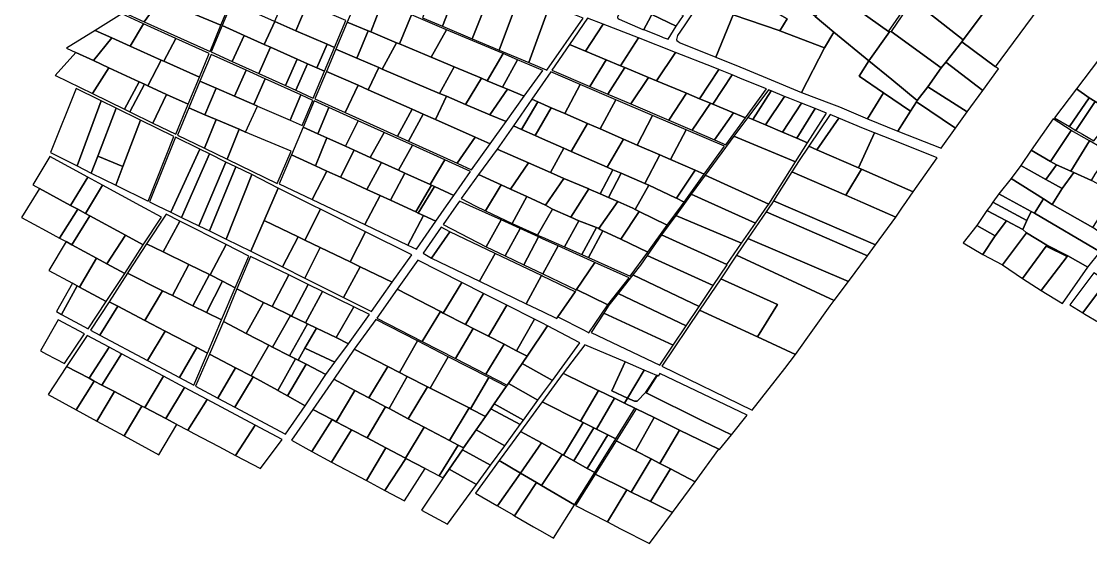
# Model space of a CAD drawing. Header units: metres. Extents: x 569648 to 571548, y 2333509 to 2335006.
# Drawn here: x 569648 to 570370, y 2333772 to 2334124 of the extents above; entities that cross this region are included whole.
import ezdxf

# ---------------------------------------------------------------- set-up
doc = ezdxf.new("R2010")
doc.units = ezdxf.units.M
doc.header["$MEASUREMENT"] = 0
doc.linetypes.add('CENTER', pattern=[2, 1.25, -0.25, 0.25, -0.25])
doc.layers.add('Net bo thua dat', color=210, linetype='CENTER', lineweight=30)

msp = doc.modelspace()

# ---------------------------------------------------------------- linework, layer by layer
at = {"layer": 'Net bo thua dat', "linetype": 'Continuous', "flags": 128}
for points in [[(570162.76, 2334145.87), (570146.94, 2334159.31), (570130.76, 2334173.57), (570129.56, 2334171.8), (570150.93, 2334153.18), (570147.6, 2334148.29), (570142.56, 2334140.41), (570142.1, 2334139.53), (570165.17, 2334126.3), (570160.19, 2334118.08), (570190.42, 2334106.67), (570196.75, 2334117.15), (570184.14, 2334127.7), (570179.99, 2334131.23)], [(569947.05, 2334159.05), (569933.37, 2334164.57), (569918.87, 2334126.84), (569932.4, 2334121.16)], [(569967.58, 2334150.76), (569947.05, 2334159.05), (569932.4, 2334121.16), (569952.48, 2334112.73)], [(570142.1, 2334139.53), (570142.56, 2334140.41), (570118.78, 2334156.42), (570095.68, 2334121.5), (570091.1, 2334114.86), (570090.41, 2334112.21), (570090.75, 2334111.63), (570091.48, 2334110.88), (570092.84, 2334109.99), (570117.02, 2334100.36), (570128.69, 2334128.97), (570139.31, 2334125.22), (570159.66, 2334118.23), (570160.19, 2334118.08), (570165.17, 2334126.3)], [(570249.05, 2334140.25), (570230.34, 2334154.85), (570215.9, 2334133.66), (570215.07, 2334132.44), (570214.2, 2334131.38), (570233.46, 2334117.69)], [(570299.05, 2334132.13), (570275.49, 2334149.83), (570263.85, 2334158.57), (570249.82, 2334138.86), (570283.98, 2334112.12)], [(569789, 2334136.89), (569769.74, 2334145.29), (569762.74, 2334130.36), (569782.79, 2334121.88)], [(569985.13, 2334143.68), (569967.58, 2334150.76), (569952.48, 2334112.73), (569970.75, 2334105.06)], [(570082.11, 2334144.84), (570065.17, 2334150.74), (570063.76, 2334150.61), (570062.39, 2334150.77), (570061.79, 2334150.88), (570050.65, 2334127.36), (570050.48, 2334126.95), (570051.08, 2334126.43), (570051.62, 2334126.02), (570067.57, 2334119.12), (570067.92, 2334119.02), (570068.3, 2334118.95), (570071.42, 2334124.97), (570073.84, 2334129.07), (570077.68, 2334136.11)], [(570334.61, 2334132.76), (570312.52, 2334150.27), (570299.05, 2334132.13), (570283.98, 2334112.12), (570283.11, 2334110.67), (570305.72, 2334093.87)], [(569741.77, 2334139.22), (569736.89, 2334141.29), (569729.27, 2334144.22), (569717.27, 2334130.43), (569730.87, 2334124.28)], [(569782.79, 2334121.88), (569762.74, 2334130.36), (569741.77, 2334139.22), (569730.87, 2334124.28), (569775.45, 2334104.15)], [(569841.11, 2334136.11), (569826.63, 2334142.2), (569819.07, 2334124.52), (569819.18, 2334124.47), (569833.47, 2334118.22)], [(569891.68, 2334137.22), (569876.38, 2334143.68), (569868.12, 2334124.04), (569882.25, 2334118.12), (569884, 2334117.39)], [(570004.98, 2334135.66), (570000, 2334137.67), (569985.13, 2334143.68), (569970.75, 2334105.06), (569990.71, 2334096.68)], [(570215.07, 2334132.44), (570197.07, 2334145.04), (570184.14, 2334127.7), (570196.75, 2334117.15), (570220.34, 2334097.77), (570234.19, 2334117.41), (570233.46, 2334117.69), (570214.2, 2334131.38)], [(570249.82, 2334138.86), (570235.33, 2334117.75), (570269.05, 2334093.08), (570272.2, 2334097.02), (570283.11, 2334110.67), (570283.98, 2334112.12)], [(569790.08, 2334137.21), (569783.59, 2334121.67), (569798.38, 2334115.07), (569812.02, 2334108.98), (569819.18, 2334124.47), (569819.07, 2334124.52)], [(569842.35, 2334135.59), (569841.11, 2334136.11), (569833.47, 2334118.22), (569854.44, 2334109.04), (569859.4, 2334106.87), (569867.09, 2334125.17)], [(569911.5, 2334128.84), (569891.68, 2334137.22), (569884, 2334117.39), (569901.34, 2334110.12), (569903.27, 2334109.31)], [(570027.37, 2334126.62), (570004.98, 2334135.66), (569990.71, 2334096.68), (570002.39, 2334091.77), (570002.87, 2334091.56)], [(570095.25, 2334128.55), (570077.68, 2334136.11), (570073.84, 2334129.07), (570090.19, 2334121.3)], [(569730.41, 2334122.93), (569715.83, 2334129.53), (569697.86, 2334118.41), (569709.08, 2334113.37), (569721.51, 2334107.77)], [(569833.47, 2334118.22), (569819.18, 2334124.47), (569812.02, 2334108.98), (569816.31, 2334107.07), (569834.22, 2334099.08), (569841.25, 2334095.94), (569847.5, 2334093.15), (569854.44, 2334109.04)], [(569882.25, 2334118.12), (569868.12, 2334124.04), (569860.39, 2334105.66), (569874.65, 2334099.6)], [(569935.18, 2334118.84), (569911.5, 2334128.84), (569903.27, 2334109.31), (569924.73, 2334100.32)], [(570040.97, 2334122.54), (570030.37, 2334126.68), (570018.2, 2334108.88), (570029.04, 2334104.36)], [(570090.19, 2334121.3), (570073.84, 2334129.07), (570071.42, 2334124.97), (570068.3, 2334118.95), (570078.92, 2334114.65), (570080.56, 2334114.12), (570081.41, 2334113.69), (570084.85, 2334112.57)], [(570190.42, 2334106.67), (570160.19, 2334118.08), (570159.66, 2334118.23), (570139.31, 2334125.22), (570128.69, 2334128.97), (570117.02, 2334100.36), (570127.49, 2334096.12), (570130.5, 2334094.86), (570151.55, 2334086.16), (570174.88, 2334076.56)], [(569709.08, 2334113.37), (569697.86, 2334118.41), (569678.52, 2334106.45), (569684.86, 2334103.52), (569696.69, 2334098.06)], [(569752.38, 2334113), (569730.41, 2334122.93), (569721.51, 2334107.77), (569742.41, 2334098.37), (569744.25, 2334097.54)], [(569798.38, 2334115.07), (569783.59, 2334121.67), (569776.15, 2334103.83), (569790.3, 2334097.44)], [(569901.34, 2334110.12), (569884, 2334117.39), (569882.25, 2334118.12), (569874.65, 2334099.6), (569889.38, 2334093.33), (569891.74, 2334092.33)], [(569973.38, 2334102.7), (569935.18, 2334118.84), (569924.73, 2334100.32), (569940.18, 2334093.85), (569958.64, 2334086.11), (569962.6, 2334084.46)], [(570064.65, 2334113.29), (570040.97, 2334122.54), (570029.04, 2334104.36), (570042.91, 2334098.58), (570052.55, 2334094.56)], [(570230.21, 2334076.29), (570213.7, 2334087.45), (570220.34, 2334097.77), (570196.75, 2334117.15), (570190.42, 2334106.67), (570174.88, 2334076.56), (570195, 2334068.75), (570200.44, 2334066.86), (570219.28, 2334058.67)], [(570269.05, 2334093.08), (570235.33, 2334117.75), (570234.19, 2334117.41), (570220.34, 2334097.77), (570235.71, 2334085.16), (570252.92, 2334071.04), (570260.01, 2334080.38)], [(569742.41, 2334098.37), (569721.51, 2334107.77), (569709.08, 2334113.37), (569696.69, 2334098.06), (569707.13, 2334093.23), (569727.6, 2334083.78), (569731.09, 2334082.17), (569733.54, 2334081.04)], [(569774.9, 2334102.81), (569752.38, 2334113), (569744.25, 2334097.54), (569768.26, 2334086.75)], [(569816.31, 2334107.07), (569812.02, 2334108.98), (569798.38, 2334115.07), (569790.3, 2334097.44), (569808.41, 2334089.26)], [(569940.18, 2334093.85), (569924.73, 2334100.32), (569903.27, 2334109.31), (569901.34, 2334110.12), (569891.74, 2334092.33), (569930.49, 2334075.85)], [(570089.71, 2334103.51), (570064.65, 2334113.29), (570052.55, 2334094.56), (570055.54, 2334093.31), (570071.46, 2334086.68), (570076.95, 2334084.39)], [(570283.11, 2334110.67), (570272.2, 2334097.02), (570297.29, 2334077.91), (570307.77, 2334092.35), (570305.72, 2334093.87)], [(569707.13, 2334093.23), (569696.69, 2334098.06), (569684.86, 2334103.52), (569670.9, 2334088.02), (569671.16, 2334087.87), (569696.08, 2334075.72)], [(569799.79, 2334091.5), (569776.15, 2334102.17), (569768.64, 2334084.16), (569779.64, 2334079.39), (569791.96, 2334074.05)], [(569834.22, 2334099.08), (569816.31, 2334107.07), (569808.41, 2334089.26), (569826.38, 2334081.14)], [(569859.4, 2334106.87), (569854.44, 2334109.04), (569847.5, 2334093.15), (569852.66, 2334090.85)], [(569889.38, 2334093.33), (569874.65, 2334099.6), (569860.39, 2334105.66), (569854.11, 2334090.73), (569875.4, 2334081.32), (569882.12, 2334078.34)], [(569983.11, 2334098.59), (569973.38, 2334102.7), (569962.6, 2334084.46), (569972.9, 2334080.14)], [(570042.91, 2334098.58), (570029.04, 2334104.36), (570018.2, 2334108.88), (570006.27, 2334091.45), (570031.98, 2334080.6)], [(570119.05, 2334091.99), (570115.11, 2334093.59), (570089.71, 2334103.51), (570076.95, 2334084.39), (570097.06, 2334076.01), (570105.98, 2334072.29)], [(569768.26, 2334086.75), (569744.25, 2334097.54), (569742.41, 2334098.37), (569733.54, 2334081.04), (569746.09, 2334075.24), (569760.7, 2334068.49)], [(569841.25, 2334095.94), (569834.22, 2334099.08), (569826.38, 2334081.14), (569833.32, 2334078.01)], [(569852.66, 2334090.85), (569847.5, 2334093.15), (569841.25, 2334095.94), (569833.32, 2334078.01), (569844.47, 2334072.97), (569845.04, 2334072.71)], [(570000.1, 2334091.41), (569983.11, 2334098.59), (569972.9, 2334080.14), (569976.25, 2334078.73), (569987.61, 2334073.98)], [(570055.54, 2334093.31), (570052.55, 2334094.56), (570042.91, 2334098.58), (570031.98, 2334080.6), (570044.04, 2334075.43)], [(570235.71, 2334085.16), (570220.34, 2334097.77), (570213.7, 2334087.45), (570230.21, 2334076.29), (570248.41, 2334063.98), (570252.42, 2334070.26), (570252.92, 2334071.04)], [(570297.29, 2334077.91), (570272.2, 2334097.02), (570269.05, 2334093.08), (570260.01, 2334080.38), (570286.7, 2334063.32)], [(570401.71, 2334082.67), (570375.4, 2334098.63), (570360.61, 2334079.02), (570369.05, 2334072.94), (570373.22, 2334070.29), (570385.28, 2334063.02)], [(569727.6, 2334083.78), (569707.13, 2334093.23), (569696.08, 2334075.72), (569717.66, 2334065.21)], [(569812.59, 2334085.72), (569799.79, 2334091.5), (569791.96, 2334074.05), (569804.94, 2334068.43)], [(569875.4, 2334081.32), (569854.11, 2334090.73), (569846.29, 2334072.15), (569866.67, 2334062.95)], [(569891.74, 2334092.33), (569889.38, 2334093.33), (569882.12, 2334078.34), (569911.99, 2334065.13), (569919.37, 2334061.87), (569927.78, 2334058.15), (569935.03, 2334073.92), (569930.49, 2334075.85)], [(569958.64, 2334086.11), (569940.18, 2334093.85), (569930.49, 2334075.85), (569935.03, 2334073.92), (569947.99, 2334068.41)], [(570025.41, 2334081.88), (570005.53, 2334090.39), (570000, 2334082.27), (569992.79, 2334071.88), (569996.71, 2334070.18), (570005.83, 2334066.22), (570015.01, 2334062.24)], [(570071.46, 2334086.68), (570055.54, 2334093.31), (570044.04, 2334075.43), (570059.63, 2334068.73)], [(570127.92, 2334088.37), (570119.05, 2334091.99), (570105.98, 2334072.29), (570113.46, 2334069.18), (570114.85, 2334068.6)], [(570151.12, 2334078.87), (570134.86, 2334085.55), (570127.92, 2334088.37), (570114.85, 2334068.6), (570128.85, 2334062.76), (570136.9, 2334059.41)], [(569731.09, 2334082.17), (569727.6, 2334083.78), (569717.66, 2334065.21), (569721.37, 2334063.4)], [(569746.09, 2334075.24), (569733.54, 2334081.04), (569731.09, 2334082.17), (569721.37, 2334063.4), (569736.92, 2334055.83)], [(569779.64, 2334079.39), (569768.64, 2334084.16), (569761.09, 2334066.07), (569771.99, 2334061.45)], [(569836.75, 2334074.81), (569812.59, 2334085.72), (569804.94, 2334068.43), (569807.53, 2334067.31), (569829.57, 2334057.76)], [(569911.99, 2334065.13), (569882.12, 2334078.34), (569875.4, 2334081.32), (569866.67, 2334062.95), (569901.92, 2334047.03)], [(569976.25, 2334078.73), (569972.9, 2334080.14), (569962.6, 2334084.46), (569958.64, 2334086.11), (569947.99, 2334068.41), (569964.36, 2334061.45)], [(570049.44, 2334071.6), (570025.41, 2334081.88), (570015.01, 2334062.24), (570030.26, 2334055.62), (570038.92, 2334051.86)], [(570097.06, 2334076.01), (570076.95, 2334084.39), (570071.46, 2334086.68), (570059.63, 2334068.73), (570085.24, 2334057.73)], [(570260.01, 2334080.38), (570252.92, 2334071.04), (570252.42, 2334070.26), (570278.74, 2334052.34), (570286.7, 2334063.32)], [(569701.94, 2334070.78), (569700.94, 2334071.26), (569685.03, 2334079.09), (569667.62, 2334036.05), (569685.7, 2334026.9), (569685.71, 2334026.91)], [(569760.7, 2334068.49), (569746.09, 2334075.24), (569736.92, 2334055.83), (569752.36, 2334048.3)], [(569804.94, 2334068.43), (569791.96, 2334074.05), (569779.64, 2334079.39), (569771.99, 2334061.45), (569779.52, 2334058.25), (569795.06, 2334051.66), (569799.46, 2334049.79), (569807.53, 2334067.31)], [(569844.8, 2334071.18), (569836.75, 2334074.81), (569829.57, 2334057.76), (569837.6, 2334054.28)], [(569947.99, 2334068.41), (569935.03, 2334073.92), (569927.78, 2334058.15), (569954.38, 2334046.38), (569964.6, 2334041.86), (569975.3, 2334056.8), (569964.36, 2334061.45)], [(569987.61, 2334073.98), (569976.25, 2334078.73), (569964.36, 2334061.45), (569975.3, 2334056.8)], [(570113.46, 2334069.18), (570105.98, 2334072.29), (570097.06, 2334076.01), (570085.24, 2334057.73), (570100.93, 2334051)], [(570154.42, 2334077.51), (570152.43, 2334078.33), (570138.57, 2334059.67), (570141.89, 2334058.27)], [(570163.35, 2334073.84), (570154.42, 2334077.51), (570141.89, 2334058.27), (570150.42, 2334054.65)], [(570174.71, 2334069.3), (570166.86, 2334072.4), (570163.35, 2334073.84), (570150.42, 2334054.65), (570162.04, 2334049.73)], [(570248.41, 2334063.98), (570230.21, 2334076.29), (570219.28, 2334058.67), (570239.78, 2334050.48)], [(570369.05, 2334072.94), (570360.61, 2334079.02), (570345.76, 2334059.29), (570355.87, 2334053.44)], [(569712.04, 2334065.93), (569701.94, 2334070.78), (569685.71, 2334026.91), (569695.15, 2334022), (569699.59, 2334033.55)], [(569728.55, 2334057.83), (569712.04, 2334065.93), (569699.59, 2334033.55), (569716.66, 2334026.57)], [(569779.52, 2334058.25), (569771.99, 2334061.45), (569761.09, 2334066.07), (569753.45, 2334047.77), (569771.72, 2334038.89)], [(569855.58, 2334066.31), (569845.71, 2334070.77), (569838.3, 2334053.15), (569848.26, 2334048.64)], [(569875.56, 2334057.29), (569855.58, 2334066.31), (569848.26, 2334048.64), (569854.32, 2334045.89), (569866.95, 2334040.17)], [(569996.71, 2334070.18), (569992.79, 2334071.88), (569980.29, 2334053.88), (569985.82, 2334051.46)], [(570005.83, 2334066.22), (569996.71, 2334070.18), (569985.82, 2334051.46), (569995.08, 2334047.4)], [(570030.26, 2334055.62), (570015.01, 2334062.24), (570005.83, 2334066.22), (569995.08, 2334047.4), (570000, 2334045.25), (570014.26, 2334039), (570014.33, 2334038.98), (570019.38, 2334036.74)], [(570074.19, 2334061.01), (570049.44, 2334071.6), (570038.92, 2334051.86), (570054.7, 2334045.01), (570063.94, 2334041)], [(570128.85, 2334062.76), (570114.85, 2334068.6), (570113.46, 2334069.18), (570100.93, 2334051), (570116.07, 2334044.5)], [(570184.02, 2334065.63), (570174.71, 2334069.3), (570162.04, 2334049.73), (570171.69, 2334045.65)], [(570252.42, 2334070.26), (570248.41, 2334063.98), (570239.78, 2334050.48), (570269.04, 2334038.97), (570278.74, 2334052.34)], [(570373.22, 2334070.29), (570369.05, 2334072.94), (570355.87, 2334053.44), (570360.13, 2334050.93)], [(570387.01, 2334061.77), (570385.28, 2334063.02), (570373.22, 2334070.29), (570360.13, 2334050.93), (570364.61, 2334048.28), (570372.18, 2334043.84), (570384.29, 2334058.87)], [(569919.37, 2334061.87), (569911.99, 2334065.13), (569901.92, 2334047.03), (569909.38, 2334043.65)], [(569954.38, 2334046.38), (569927.78, 2334058.15), (569919.37, 2334061.87), (569909.38, 2334043.65), (569942.24, 2334028.81)], [(570096.88, 2334051.3), (570074.19, 2334061.01), (570063.94, 2334041), (570079.09, 2334034.42), (570086.32, 2334031.29)], [(570136.9, 2334059.41), (570128.85, 2334062.76), (570116.07, 2334044.5), (570123.62, 2334041.25)], [(570178.97, 2334042.57), (570171.69, 2334045.65), (570162.04, 2334049.73), (570150.42, 2334054.65), (570141.89, 2334058.27), (570138.57, 2334059.67), (570129.82, 2334047.8), (570129.2, 2334046.97), (570170.74, 2334029.58)], [(570191.66, 2334062.61), (570184.02, 2334065.63), (570171.69, 2334045.65), (570178.97, 2334042.57)], [(570200, 2334059.15), (570194.09, 2334061.63), (570179.83, 2334040.31), (570185.11, 2334037.75)], [(570224.22, 2334049.2), (570216.66, 2334052.17), (570200, 2334059.15), (570185.11, 2334037.75), (570213.2, 2334025.71)], [(570356.95, 2334050.75), (570344.71, 2334058.72), (570329.8, 2334037.59), (570342.99, 2334029.88)], [(569751.04, 2334046.79), (569728.55, 2334057.83), (569716.66, 2334026.57), (569711.82, 2334013.83), (569733.77, 2334003.07)], [(569795.06, 2334051.66), (569779.52, 2334058.25), (569771.72, 2334038.89), (569786.96, 2334031.47)], [(569830.16, 2334036.78), (569799.46, 2334049.79), (569795.06, 2334051.66), (569786.96, 2334031.47), (569820.88, 2334014.97)], [(569854.32, 2334045.89), (569848.26, 2334048.64), (569838.3, 2334053.15), (569830.44, 2334034.46), (569846.66, 2334027)], [(569893.08, 2334049.38), (569875.56, 2334057.29), (569866.95, 2334040.17), (569872.86, 2334037.49), (569883.66, 2334032.6)], [(570014.33, 2334038.97), (570000, 2334045.25), (569995.08, 2334047.4), (569985.82, 2334051.46), (569980.29, 2334053.88), (569969.3, 2334038.29), (569990.49, 2334028.96), (570005.36, 2334022.42)], [(570054.7, 2334045.01), (570038.92, 2334051.86), (570030.26, 2334055.62), (570019.38, 2334036.74), (570043.7, 2334025.97)], [(569768.45, 2334038.24), (569752.11, 2334046.26), (569734.51, 2334002.71), (569740.03, 2334000), (569740.06, 2334000), (569749.02, 2333995.59)], [(569872.86, 2334037.49), (569866.95, 2334040.17), (569854.32, 2334045.89), (569846.66, 2334027), (569854.33, 2334023.47), (569863.48, 2334019.26)], [(569912.04, 2334040.82), (569893.08, 2334049.38), (569883.66, 2334032.6), (569891.15, 2334029.21), (569902.69, 2334023.98)], [(569964.6, 2334041.86), (569954.38, 2334046.38), (569942.24, 2334028.81), (569952.07, 2334024.37)], [(570079.09, 2334034.42), (570063.94, 2334041), (570054.7, 2334045.01), (570043.7, 2334025.97), (570047.51, 2334024.28), (570053.02, 2334021.92), (570069.02, 2334015.14)], [(570122.73, 2334040.24), (570096.88, 2334051.3), (570086.32, 2334031.29), (570102.94, 2334024.07), (570109.18, 2334021.37)], [(570170.74, 2334029.58), (570129.2, 2334046.97), (570109.79, 2334020.65), (570152.74, 2334001.13)], [(570266.46, 2334032.44), (570231.15, 2334046.45), (570230.43, 2334046.76), (570224.22, 2334049.2), (570213.2, 2334025.71), (570215.41, 2334024.74), (570250.24, 2334009.45)], [(570369.35, 2334043.77), (570356.95, 2334050.75), (570342.99, 2334029.88), (570347, 2334027.54), (570356.58, 2334023.3)], [(569775.04, 2334035), (569768.45, 2334038.24), (569749.02, 2333995.59), (569756.19, 2333992.08)], [(569891.15, 2334029.21), (569883.66, 2334032.6), (569872.86, 2334037.49), (569863.48, 2334019.26), (569881.33, 2334011.05)], [(569934, 2334030.91), (569912.04, 2334040.82), (569902.69, 2334023.98), (569907.01, 2334022.02), (569923.97, 2334014.34)], [(569969.3, 2334038.29), (569956.78, 2334021.12), (569971.94, 2334014.1), (569978.43, 2334011.15), (569990.49, 2334028.96)], [(570047.51, 2334024.28), (570043.7, 2334025.97), (570019.38, 2334036.74), (570014.33, 2334038.98), (570005.36, 2334022.42), (570014.26, 2334018.5), (570031.26, 2334011.36), (570031.42, 2334011.3), (570038.84, 2334008.07)], [(570215.41, 2334024.74), (570213.2, 2334025.71), (570185.11, 2334037.75), (570179.83, 2334040.31), (570173.33, 2334030.46), (570168.38, 2334022.94), (570203.6, 2334007.55), (570204.7, 2334007.07)], [(570342.99, 2334029.88), (570329.8, 2334037.59), (570322.81, 2334027.24), (570339.75, 2334017.8), (570347, 2334027.54)], [(570383.15, 2334035.83), (570369.35, 2334043.77), (570356.58, 2334023.3), (570358.62, 2334022.4), (570370.72, 2334017.04), (570373.07, 2334021.37)], [(569692.96, 2334019.3), (569667.33, 2334033.24), (569655.84, 2334014.1), (569660.28, 2334011.68), (569681.26, 2334000.28)], [(569716.66, 2334026.57), (569699.59, 2334033.55), (569695.15, 2334022), (569711.82, 2334013.83)], [(569786.12, 2334029.55), (569775.04, 2334035), (569756.19, 2333992.08), (569767.82, 2333986.45)], [(569854.33, 2334023.47), (569846.66, 2334027), (569830.44, 2334034.46), (569822.18, 2334014.83), (569844.5, 2334004.2)], [(569951.22, 2334023.14), (569934, 2334030.91), (569923.97, 2334014.34), (569924.96, 2334013.89), (569926.98, 2334012.97), (569940.08, 2334007.04)], [(570102.94, 2334024.07), (570086.32, 2334031.29), (570079.09, 2334034.42), (570069.02, 2334015.14), (570071.7, 2334014.01), (570089.71, 2334005.46), (570090.32, 2334005.16)], [(569792.79, 2334026.31), (569786.12, 2334029.55), (569767.82, 2333986.45), (569775, 2333982.97)], [(569803.68, 2334021.01), (569792.79, 2334026.31), (569775, 2333982.97), (569786.44, 2333977.43)], [(569881.33, 2334011.05), (569863.48, 2334019.26), (569854.33, 2334023.47), (569844.5, 2334004.2), (569853.32, 2334000), (569879.96, 2333987.32), (569890.39, 2334006.88)], [(569907.01, 2334022.02), (569902.69, 2334023.98), (569891.15, 2334029.21), (569881.33, 2334011.05), (569890.39, 2334006.88), (569897.2, 2334003.75)], [(570014.26, 2334018.5), (570005.36, 2334022.42), (569990.49, 2334028.96), (569978.43, 2334011.15), (569989.41, 2334006.16), (570001.88, 2334000.5)], [(570053.02, 2334021.92), (570047.51, 2334024.28), (570038.84, 2334008.07), (570044.4, 2334005.58)], [(570109.18, 2334021.37), (570102.94, 2334024.07), (570090.32, 2334005.16), (570095.66, 2334002.54)], [(570203.6, 2334007.55), (570168.38, 2334022.94), (570155.89, 2334003.23), (570224.75, 2333973.53), (570238.43, 2333992.33), (570229.25, 2333996.34)], [(570215.41, 2334024.74), (570204.7, 2334007.07), (570229.25, 2333996.34), (570238.43, 2333992.33), (570243.54, 2333999.74), (570243.72, 2334000), (570250.24, 2334009.45)], [(570350.75, 2334011.67), (570339.75, 2334017.8), (570322.81, 2334027.24), (570316.28, 2334018.48), (570338.16, 2334004.58), (570344.05, 2334000.84)], [(570358.62, 2334022.4), (570356.58, 2334023.3), (570347, 2334027.54), (570339.75, 2334017.8), (570350.75, 2334011.67)], [(569702.81, 2334013.94), (569692.96, 2334019.3), (569681.26, 2334000.28), (569686.12, 2333997.64), (569691.26, 2333994.84)], [(569821.52, 2334011.93), (569803.68, 2334021.01), (569786.44, 2333977.43), (569803.07, 2333969.38), (569812.04, 2333990.07)], [(569924.96, 2334013.89), (569923.97, 2334014.34), (569907.01, 2334022.02), (569897.2, 2334003.75), (569914.33, 2333995.87)], [(569971.94, 2334014.1), (569956.78, 2334021.12), (569945.01, 2334004.92), (569954.55, 2334000), (569961.35, 2333996.49)], [(570031.26, 2334011.36), (570014.26, 2334018.5), (570001.88, 2334000.5), (570006.76, 2333997.81), (570019.01, 2333992.39)], [(570071.7, 2334014.01), (570069.02, 2334015.14), (570053.02, 2334021.92), (570044.4, 2334005.58), (570050.71, 2334002.81), (570060.96, 2333998.3), (570062.55, 2333997.52)], [(570151.95, 2334000), (570152.74, 2334001.13), (570109.79, 2334020.65), (570100.42, 2334007.82), (570143.73, 2333988.21)], [(570316.28, 2334018.48), (570308.07, 2334007.95), (570312.6, 2334005.51), (570330, 2333996.24), (570332.23, 2333994.93), (570338.16, 2334004.58)], [(570385.4, 2334006.92), (570386.16, 2334008.84), (570385.43, 2334009.23), (570370.72, 2334017.04), (570358.62, 2334022.4), (570350.75, 2334011.67), (570344.05, 2334000.84), (570371.57, 2333985.24)], [(569686.12, 2333997.64), (569681.26, 2334000.28), (569660.28, 2334011.68), (569648.06, 2333992.19), (569664.84, 2333983.08), (569673.83, 2333978.2)], [(569742.71, 2333992.23), (569728.44, 2334000), (569702.81, 2334013.94), (569691.26, 2333994.84), (569694.29, 2333993.2), (569718.41, 2333980.09), (569730.36, 2333973.59)], [(569850.04, 2333997.68), (569845.4, 2334000), (569821.52, 2334011.93), (569812.04, 2333990.07), (569834.9, 2333979.04), (569839.53, 2333976.8)], [(569926.98, 2334012.97), (569924.96, 2334013.89), (569914.33, 2333995.87), (569916.07, 2333995.07)], [(569940.08, 2334007.04), (569926.98, 2334012.97), (569916.07, 2333995.07), (569919.61, 2333993.45), (569928.01, 2333989.58), (569935.19, 2334000)], [(569989.41, 2334006.16), (569978.43, 2334011.15), (569971.94, 2334014.1), (569961.35, 2333996.49), (569979.36, 2333988.14)], [(570050.71, 2334002.81), (570044.4, 2334005.58), (570038.84, 2334008.07), (570031.42, 2334011.3), (570031.26, 2334011.36), (570019.01, 2333992.39), (570024.52, 2333989.88), (570036.37, 2333985.3), (570037.99, 2333984.64)], [(570095.66, 2334002.54), (570090.32, 2334005.16), (570089.71, 2334005.46), (570071.7, 2334014.01), (570062.55, 2333997.52), (570065.22, 2333996.22), (570084.09, 2333987.01), (570093.77, 2334000)], [(569914.33, 2333995.87), (569897.2, 2334003.75), (569890.39, 2334006.88), (569879.96, 2333987.32), (569909.07, 2333973.45), (569919.61, 2333993.44), (569916.07, 2333995.07)], [(569950.9, 2334000), (569943.81, 2334003.22), (569941.59, 2334000), (569932.85, 2333987.31), (569961.93, 2333972.33), (569971.95, 2333990.45)], [(570006.76, 2333997.81), (570001.88, 2334000.5), (569989.41, 2334006.16), (569979.36, 2333988.14), (569995.35, 2333980.73), (569996.52, 2333980.23)], [(570065.22, 2333996.22), (570062.55, 2333997.52), (570060.96, 2333998.3), (570050.71, 2334002.81), (570037.99, 2333984.64), (570038.88, 2333984.06), (570040.74, 2333983.17), (570052.88, 2333977.34)], [(570143.73, 2333988.21), (570100.42, 2334007.82), (570094.71, 2334000), (570089.99, 2333993.53), (570134.32, 2333974.7)], [(570155.89, 2334003.23), (570154.47, 2334001.14), (570153.69, 2334000), (570150.87, 2333995.87), (570219.46, 2333966.25), (570224.75, 2333973.53)], [(570304.09, 2334002.44), (570302.33, 2334000), (570300.06, 2333996.86), (570313.24, 2333989.91), (570324.25, 2333984.08), (570327.08, 2333990.07)], [(570330, 2333996.24), (570312.6, 2334005.51), (570308.07, 2334007.95), (570304.09, 2334002.44), (570327.08, 2333990.07)], [(570344.05, 2334000.84), (570338.16, 2334004.58), (570332.23, 2333994.93), (570376.52, 2333969.01), (570381.67, 2333978.06), (570371.57, 2333985.24)], [(569694.29, 2333993.2), (569691.26, 2333994.84), (569686.12, 2333997.64), (569673.83, 2333978.2), (569678.22, 2333975.82), (569682.21, 2333973.65)], [(569755.12, 2333989.63), (569745.78, 2333994.37), (569732.48, 2333974.38), (569743.86, 2333968.81)], [(569880.46, 2333982.48), (569850.04, 2333997.68), (569839.53, 2333976.8), (569849.9, 2333971.8), (569870.09, 2333962.05)], [(570024.52, 2333989.88), (570019.01, 2333992.39), (570006.76, 2333997.81), (569996.52, 2333980.23), (570000, 2333978.7), (570014.68, 2333972.23)], [(570084.09, 2333987.01), (570065.22, 2333996.22), (570052.88, 2333977.34), (570071.05, 2333968.75)], [(570150.87, 2333995.87), (570138.64, 2333977.94), (570206.6, 2333948.77), (570219.46, 2333966.25)], [(570313.24, 2333989.91), (570300.06, 2333996.86), (570293.26, 2333986.58), (570305.49, 2333979.62)], [(570332.23, 2333994.93), (570330, 2333996.24), (570327.08, 2333990.07), (570324.25, 2333984.08), (570326.82, 2333981.75), (570340.44, 2333973.49), (570354.7, 2333966.25), (570368.14, 2333958.55), (570376.52, 2333969.01)], [(569694.29, 2333993.2), (569682.21, 2333973.65), (569698.7, 2333964.7), (569705.83, 2333960.83), (569718.41, 2333980.09)], [(569786.28, 2333973.82), (569755.12, 2333989.63), (569743.86, 2333968.81), (569761.23, 2333960.29), (569775, 2333953.55), (569775.45, 2333953.33)], [(569834.9, 2333979.04), (569812.04, 2333990.07), (569803.07, 2333969.38), (569824.46, 2333958.66)], [(569928.01, 2333989.58), (569919.61, 2333993.44), (569909.07, 2333973.45), (569914.93, 2333970.66)], [(569984.75, 2333984.64), (569971.95, 2333990.45), (569961.93, 2333972.33), (569974.65, 2333966.23)], [(570036.37, 2333985.3), (570024.52, 2333989.88), (570014.68, 2333972.23), (570026.38, 2333967.04)], [(570134.32, 2333974.7), (570089.99, 2333993.53), (570080.34, 2333980.33), (570124.3, 2333960.31)], [(570305.49, 2333979.62), (570293.26, 2333986.58), (570283.94, 2333974.88), (570297.24, 2333967.19)], [(570326.82, 2333981.75), (570324.25, 2333984.08), (570313.24, 2333989.91), (570305.49, 2333979.62), (570297.24, 2333967.19), (570310.53, 2333960.04)], [(569730.36, 2333973.59), (569718.41, 2333980.09), (569705.83, 2333960.83), (569717.8, 2333954.34)], [(569911.65, 2333966.9), (569880.46, 2333982.48), (569870.09, 2333962.05), (569876.79, 2333958.82), (569898.49, 2333948.34)], [(569937.34, 2333982.51), (569931.6, 2333985.51), (569919.46, 2333967.92), (569924.95, 2333964.69)], [(569967.91, 2333967.85), (569937.34, 2333982.51), (569924.95, 2333964.69), (569957.39, 2333949.06)], [(569997.31, 2333978.95), (569984.75, 2333984.64), (569974.65, 2333966.23), (569987.26, 2333960.18)], [(570040.74, 2333983.17), (570038.88, 2333984.06), (570037.99, 2333984.64), (570036.37, 2333985.3), (570026.38, 2333967.04), (570030.95, 2333965.01)], [(570052.88, 2333977.34), (570040.74, 2333983.17), (570030.95, 2333965.01), (570059.19, 2333952.47), (570071.05, 2333968.75)], [(570124.3, 2333960.31), (570080.34, 2333980.33), (570070.62, 2333966.43), (570115.26, 2333946.17), (570124.58, 2333960.13)], [(570339.95, 2333972.82), (570340.44, 2333973.49), (570326.82, 2333981.75), (570310.53, 2333960.04), (570324.04, 2333950.87)], [(569698.7, 2333964.7), (569682.21, 2333973.65), (569678.22, 2333975.82), (569666.62, 2333956.36), (569682.48, 2333947.77), (569685.78, 2333945.98), (569687.32, 2333945.15)], [(569761.23, 2333960.29), (569743.86, 2333968.81), (569732.48, 2333974.38), (569720.43, 2333955.6), (569719.65, 2333954.39), (569743.42, 2333942.64), (569750.06, 2333939.36)], [(569801.66, 2333966.01), (569786.28, 2333973.82), (569775.45, 2333953.33), (569783.94, 2333949.17), (569792.52, 2333944.69)], [(569849.9, 2333971.8), (569839.53, 2333976.8), (569834.9, 2333979.04), (569824.46, 2333958.66), (569839.48, 2333951.14)], [(570010.44, 2333972.99), (570000, 2333977.73), (569997.31, 2333978.95), (569987.26, 2333960.18), (570000.12, 2333954.01)], [(570035.26, 2333961.73), (570010.44, 2333972.99), (570000.12, 2333954.01), (570022.71, 2333943.18), (570022.87, 2333943.4)], [(570138.64, 2333977.94), (570131.03, 2333966.66), (570196.94, 2333936.09), (570206.6, 2333948.77)], [(570354.25, 2333965.66), (570339.95, 2333972.82), (570324.04, 2333950.87), (570336.7, 2333942.87)], [(570340.44, 2333973.49), (570339.95, 2333972.82), (570354.25, 2333965.66), (570354.7, 2333966.25)], [(569717.8, 2333954.34), (569705.83, 2333960.83), (569698.7, 2333964.7), (569687.32, 2333945.15), (569705.41, 2333935.35)], [(569828.59, 2333953.27), (569802.85, 2333965.83), (569793.61, 2333943.91), (569811.6, 2333934.79), (569817.41, 2333931.96)], [(569870.09, 2333962.05), (569849.9, 2333971.8), (569839.48, 2333951.14), (569865.67, 2333938.01), (569876.79, 2333958.82)], [(569999.23, 2333952.83), (569967.91, 2333967.85), (569957.39, 2333949.06), (569988.89, 2333933.89)], [(570115.26, 2333946.17), (570070.62, 2333966.43), (570066.09, 2333959.97), (570060.85, 2333953.3), (570105.73, 2333931.91), (570109.83, 2333938.03)], [(570131.03, 2333966.66), (570120.31, 2333950.75), (570158.52, 2333933.23), (570145.02, 2333911.42), (570170.66, 2333899.57), (570194.09, 2333932.35), (570196.94, 2333936.09)], [(570368.14, 2333958.55), (570354.7, 2333966.25), (570354.25, 2333965.66), (570336.7, 2333942.87), (570351.04, 2333934.11)], [(569775, 2333953.55), (569761.23, 2333960.29), (569750.06, 2333939.36), (569763.87, 2333932.53)], [(569876.79, 2333958.82), (569865.67, 2333938.01), (569884.48, 2333928.58), (569898.49, 2333948.34)], [(569945.42, 2333948.3), (569915.66, 2333963.38), (569901.77, 2333943.58), (569931.06, 2333928.53), (569932.96, 2333927.55)], [(570058.39, 2333951.37), (570035.26, 2333961.73), (570022.87, 2333943.4), (570044, 2333933.1)], [(569743.42, 2333942.64), (569719.65, 2333954.39), (569707.31, 2333935.14), (569713.11, 2333932.12), (569731.45, 2333922.55)], [(569783.94, 2333949.17), (569775.45, 2333953.33), (569775, 2333953.55), (569763.87, 2333932.53), (569772.97, 2333928.03)], [(569841.62, 2333946.91), (569828.59, 2333953.27), (569817.41, 2333931.96), (569829.85, 2333925.91), (569830.56, 2333925.56)], [(570022.09, 2333941.87), (570000, 2333952.46), (569999.23, 2333952.83), (569988.89, 2333933.89), (570000, 2333928.54), (570009.66, 2333923.89), (570010.37, 2333924.93)], [(570060.85, 2333953.3), (570050.93, 2333940.68), (570096.99, 2333918.89), (570105.73, 2333931.91)], [(570158.52, 2333933.23), (570120.31, 2333950.75), (570105.97, 2333929.47), (570145.02, 2333911.42)], [(570380.74, 2333949.02), (570372.15, 2333954.73), (570356.01, 2333933.06), (570364.71, 2333927.6)], [(569685.78, 2333945.98), (569682.48, 2333947.77), (569671.67, 2333928.52), (569675.16, 2333926.65)], [(569705.41, 2333935.35), (569687.32, 2333945.15), (569685.78, 2333945.98), (569675.16, 2333926.65), (569693.12, 2333917.02)], [(569792.52, 2333944.69), (569783.94, 2333949.17), (569772.97, 2333928.03), (569783.2, 2333922.98)], [(569811.6, 2333934.79), (569793.61, 2333943.91), (569784.5, 2333921.8), (569799.89, 2333913.84)], [(569851.42, 2333942.12), (569841.62, 2333946.91), (569830.56, 2333925.56), (569839.92, 2333921.01)], [(569931.06, 2333928.53), (569901.77, 2333943.58), (569888.1, 2333924.11), (569918.7, 2333908.35)], [(569960.14, 2333940.84), (569945.42, 2333948.3), (569932.96, 2333927.55), (569947.86, 2333919.9)], [(570044, 2333933.1), (570022.87, 2333943.4), (570022.71, 2333943.18), (570022.1, 2333941.87), (570022.09, 2333941.87), (570010.37, 2333924.93), (570027.96, 2333915.96), (570031.33, 2333914.29)], [(570390.05, 2333943.38), (570385.04, 2333946.36), (570380.74, 2333949.02), (570364.71, 2333927.6), (570366.13, 2333926.71), (570375.29, 2333921.32)], [(569783.2, 2333922.98), (569772.97, 2333928.03), (569763.87, 2333932.53), (569750.06, 2333939.36), (569743.42, 2333942.64), (569731.45, 2333922.55), (569745.23, 2333915.36), (569766.45, 2333904.28), (569773.63, 2333900.53)], [(569872.46, 2333931.85), (569851.42, 2333942.12), (569839.92, 2333921.01), (569841.21, 2333920.38), (569847.25, 2333917.44), (569860.53, 2333910.98)], [(569975.74, 2333932.94), (569960.14, 2333940.84), (569947.86, 2333919.9), (569953.17, 2333917.18), (569963.36, 2333911.94)], [(570096.99, 2333918.89), (570050.93, 2333940.68), (570044.75, 2333932.82), (570041.3, 2333927.46), (570088.25, 2333905.87)], [(569713.11, 2333932.12), (569707.31, 2333935.14), (569694.78, 2333915.94), (569700.98, 2333912.64)], [(569731.45, 2333922.55), (569713.11, 2333932.12), (569700.98, 2333912.64), (569733.32, 2333895.48), (569745.23, 2333915.36)], [(569829.85, 2333925.91), (569817.41, 2333931.96), (569811.6, 2333934.79), (569799.89, 2333913.84), (569815.14, 2333905.95), (569817.73, 2333904.61)], [(569883.11, 2333926.65), (569872.46, 2333931.85), (569860.53, 2333910.98), (569868.99, 2333906.86)], [(569994.58, 2333923.39), (569975.74, 2333932.94), (569963.36, 2333911.94), (569973.94, 2333906.51), (569982.44, 2333902.14)], [(570145.02, 2333911.42), (570105.97, 2333929.47), (570080.61, 2333891.66), (570141.54, 2333862.07), (570163.58, 2333890.17), (570170.66, 2333899.57)], [(569690.57, 2333913.46), (569672.86, 2333922.95), (569660.98, 2333902.04), (569665.02, 2333899.89), (569677.18, 2333893.45)], [(569815.14, 2333905.95), (569799.89, 2333913.84), (569784.5, 2333921.8), (569775, 2333899.81), (569792.68, 2333890.66), (569803.22, 2333885.2)], [(569841.21, 2333920.38), (569839.92, 2333921.01), (569830.56, 2333925.56), (569829.85, 2333925.91), (569817.73, 2333904.61), (569829.01, 2333898.78)], [(569915.63, 2333908.71), (569887.45, 2333923.21), (569872.87, 2333903.22), (569895.45, 2333891.52), (569903.36, 2333887.47)], [(569953.17, 2333917.18), (569947.86, 2333919.9), (569932.96, 2333927.55), (569931.06, 2333928.53), (569918.7, 2333908.35), (569941.12, 2333896.81)], [(570003.29, 2333918.98), (570000, 2333920.65), (569994.58, 2333923.39), (569982.44, 2333902.14), (569989.53, 2333898.49)], [(570088.25, 2333905.87), (570041.3, 2333927.46), (570032.87, 2333914.38), (570079.13, 2333892.29)], [(569766.45, 2333904.28), (569745.23, 2333915.36), (569733.32, 2333895.48), (569754.92, 2333884.01)], [(569847.25, 2333917.44), (569841.21, 2333920.38), (569829.01, 2333898.78), (569833.21, 2333896.61), (569834.9, 2333895.74), (569839.51, 2333903.84)], [(569868.99, 2333906.86), (569860.53, 2333910.98), (569847.25, 2333917.44), (569839.51, 2333903.84), (569859.81, 2333894.31)], [(569973.94, 2333906.51), (569963.36, 2333911.94), (569953.17, 2333917.18), (569941.12, 2333896.81), (569961.58, 2333886.27)], [(570025.16, 2333907.44), (570003.29, 2333918.98), (569989.53, 2333898.49), (569986.15, 2333893.55), (570006.66, 2333882.11)], [(569707.42, 2333904.42), (569692.47, 2333912.39), (569678.57, 2333891.54), (569693.79, 2333883.53)], [(569936.25, 2333898.11), (569915.63, 2333908.71), (569903.36, 2333887.47), (569908.59, 2333884.8), (569922.27, 2333877.8), (569924.05, 2333876.89)], [(569715.7, 2333900.02), (569707.42, 2333904.42), (569693.79, 2333883.53), (569697.31, 2333881.68), (569702.47, 2333878.97)], [(569743.99, 2333884.95), (569715.7, 2333900.02), (569702.47, 2333878.97), (569710.88, 2333874.54), (569729.46, 2333864.77), (569731.4, 2333863.75)], [(569773.63, 2333900.53), (569766.45, 2333904.28), (569754.92, 2333884.01), (569764.42, 2333878.96)], [(569792.68, 2333890.66), (569775, 2333899.81), (569765.61, 2333878.21), (569780.78, 2333870.03)], [(569833.21, 2333896.61), (569829.01, 2333898.78), (569817.73, 2333904.61), (569815.14, 2333905.95), (569803.22, 2333885.2), (569803.56, 2333885.02), (569804.46, 2333884.53), (569821.07, 2333875.43), (569821.33, 2333875.28)], [(569839.51, 2333903.84), (569834.9, 2333895.74), (569840.28, 2333892.95), (569853.73, 2333886), (569859.81, 2333894.31)], [(569895.45, 2333891.52), (569872.87, 2333903.22), (569872.8, 2333903.11), (569858.94, 2333882.84), (569873.14, 2333875.34), (569882.62, 2333870.34)], [(569987.55, 2333895.6), (569989.53, 2333898.49), (569982.44, 2333902.14), (569973.94, 2333906.51), (569961.58, 2333886.27), (569976.07, 2333878.81), (569976.94, 2333880.08), (569986.15, 2333893.55)], [(570055.67, 2333894.54), (570028.57, 2333906), (570013.88, 2333886.93), (570015.57, 2333886.1), (570037.08, 2333875.6), (570037.8, 2333875.26), (570048.54, 2333870.02), (570055.37, 2333866.69), (570057.41, 2333870.13), (570046.85, 2333875.02)], [(569840.28, 2333892.95), (569834.9, 2333895.74), (569833.21, 2333896.61), (569821.33, 2333875.28), (569827.84, 2333871.65)], [(569853.72, 2333886), (569840.28, 2333892.95), (569827.84, 2333871.65), (569839.74, 2333864.83)], [(569936.25, 2333898.11), (569924.05, 2333876.89), (569950.31, 2333863.46), (569951.33, 2333862.93), (569963.71, 2333883.98)], [(569986.15, 2333893.55), (569976.94, 2333880.08), (569996.88, 2333868.72), (570000, 2333872.99), (570006.66, 2333882.11)], [(570068.66, 2333889.04), (570055.67, 2333894.54), (570046.85, 2333875.02), (570057.41, 2333870.13)], [(569697.31, 2333881.68), (569693.79, 2333883.53), (569678.57, 2333891.54), (569666.07, 2333872.5), (569685.04, 2333862.19)], [(569804.46, 2333884.53), (569803.56, 2333885.02), (569803.22, 2333885.2), (569792.68, 2333890.66), (569780.78, 2333870.03), (569792.2, 2333863.94)], [(569908.59, 2333884.8), (569903.36, 2333887.47), (569895.45, 2333891.52), (569882.62, 2333870.34), (569893.99, 2333864.34), (569896.3, 2333863.12)], [(570037.8, 2333875.26), (570037.08, 2333875.6), (570015.57, 2333886.1), (570013.88, 2333886.93), (570000, 2333867.95), (569999.71, 2333867.55), (570025.49, 2333854.63)], [(570108.04, 2333854.89), (570069.86, 2333873.61), (570077.25, 2333885.4), (570077.08, 2333885.47), (570069.77, 2333874.21), (570063.89, 2333867.99), (570062.1, 2333867.96), (570057.41, 2333870.13), (570055.37, 2333866.69), (570062.3, 2333863.32), (570063.15, 2333862.89), (570075.36, 2333856.93), (570092.51, 2333848.54), (570119.07, 2333835.56), (570119.43, 2333835.39), (570127.46, 2333845.31)], [(570077.08, 2333885.47), (570068.66, 2333889.04), (570057.41, 2333870.13), (570062.1, 2333867.96), (570063.89, 2333867.99), (570069.77, 2333874.21)], [(570079.12, 2333886.83), (570078.03, 2333885.05), (570077.25, 2333885.4), (570069.86, 2333873.61), (570108.04, 2333854.89), (570127.46, 2333845.31), (570138.16, 2333858.51)], [(569710.88, 2333874.54), (569702.47, 2333878.97), (569697.31, 2333881.68), (569685.04, 2333862.19), (569698.97, 2333854.62)], [(569758.26, 2333877.35), (569743.99, 2333884.95), (569731.4, 2333863.75), (569745.61, 2333856.28)], [(569827.84, 2333871.65), (569821.33, 2333875.28), (569821.07, 2333875.43), (569804.46, 2333884.53), (569792.2, 2333863.94), (569826.29, 2333845.76), (569839.74, 2333864.83)], [(569873.14, 2333875.34), (569858.94, 2333882.84), (569844.81, 2333862.51), (569857.84, 2333855.67), (569860.67, 2333854.18)], [(569922.27, 2333877.8), (569908.59, 2333884.8), (569896.3, 2333863.12), (569909.32, 2333856.25)], [(569975.46, 2333877.93), (569963.71, 2333883.98), (569951.33, 2333862.93), (569961.37, 2333857.8), (569965.01, 2333863), (569967.23, 2333866.17)], [(569996.88, 2333868.72), (569976.94, 2333880.08), (569976.07, 2333878.81), (569975.46, 2333877.93), (569967.23, 2333866.17), (569987.09, 2333855.31)], [(569729.46, 2333864.77), (569710.88, 2333874.54), (569698.97, 2333854.62), (569717.44, 2333844.58)], [(569773.46, 2333869.25), (569758.26, 2333877.35), (569745.61, 2333856.28), (569752.95, 2333852.41), (569760.49, 2333848.45)], [(569893.99, 2333864.34), (569882.62, 2333870.34), (569873.14, 2333875.34), (569860.67, 2333854.18), (569870.88, 2333848.82), (569881.48, 2333843.25)], [(569950.31, 2333863.46), (569924.05, 2333876.89), (569922.27, 2333877.8), (569909.32, 2333856.25), (569920.1, 2333850.56), (569937.14, 2333841.57)], [(570048.54, 2333870.02), (570037.8, 2333875.26), (570025.49, 2333854.63), (570027.41, 2333853.67), (570034.52, 2333850.11), (570036.41, 2333849.16)], [(569752.95, 2333852.41), (569745.61, 2333856.28), (569731.4, 2333863.75), (569729.46, 2333864.77), (569717.44, 2333844.58), (569740.93, 2333831.81)], [(569805.94, 2333851.95), (569773.46, 2333869.25), (569760.49, 2333848.45), (569764.48, 2333846.35), (569781.48, 2333837.4), (569792.74, 2333831.49)], [(569920.1, 2333850.56), (569909.32, 2333856.25), (569896.3, 2333863.12), (569893.99, 2333864.34), (569881.48, 2333843.25), (569894.17, 2333836.58), (569907.39, 2333829.64)], [(569967.23, 2333866.17), (569965.01, 2333863), (569984.96, 2333852.39), (569987.09, 2333855.31)], [(570027.41, 2333853.67), (570025.49, 2333854.63), (569999.71, 2333867.55), (569985.18, 2333847.69), (569999.24, 2333839.88), (570013.26, 2333832.1), (570014, 2333831.69)], [(570062.3, 2333863.32), (570055.37, 2333866.69), (570048.54, 2333870.02), (570036.41, 2333849.16), (570043.98, 2333845.37), (570049.38, 2333842.67)], [(569857.84, 2333855.67), (569844.81, 2333862.51), (569830.5, 2333841.72), (569844.24, 2333834.13)], [(569955.03, 2333848.61), (569961.37, 2333857.8), (569951.33, 2333862.93), (569950.31, 2333863.46), (569937.14, 2333841.57), (569943.03, 2333838.46), (569946.7, 2333836.53)], [(569984.96, 2333852.39), (569965.01, 2333863), (569961.37, 2333857.8), (569955.03, 2333848.61), (569974.47, 2333838.02)], [(570075.36, 2333856.93), (570063.15, 2333862.89), (570049.68, 2333841.38), (570062.74, 2333834.6)], [(570092.51, 2333848.54), (570075.36, 2333856.93), (570062.74, 2333834.6), (570073.27, 2333829.13), (570079.17, 2333826.07)], [(569824.12, 2333842.27), (569805.94, 2333851.95), (569792.74, 2333831.49), (569809.41, 2333822.71)], [(569870.88, 2333848.82), (569860.67, 2333854.18), (569857.84, 2333855.67), (569844.24, 2333834.13), (569857.52, 2333826.97)], [(569943.03, 2333838.46), (569937.14, 2333841.57), (569920.1, 2333850.56), (569907.39, 2333829.64), (569907.76, 2333829.44), (569920.75, 2333822.62), (569930.13, 2333817.69)], [(570034.52, 2333850.11), (570027.41, 2333853.67), (570014, 2333831.69), (570021.11, 2333827.74)], [(570043.98, 2333845.37), (570036.41, 2333849.16), (570034.52, 2333850.11), (570021.11, 2333827.74), (570030.18, 2333822.71)], [(569894.17, 2333836.58), (569881.48, 2333843.25), (569870.88, 2333848.82), (569857.52, 2333826.97), (569881.11, 2333814.42)], [(569974.47, 2333838.02), (569955.03, 2333848.61), (569946.7, 2333836.53), (569945.81, 2333835.23), (569964.85, 2333824.86)], [(569999.24, 2333839.88), (569985.18, 2333847.69), (569970.73, 2333827.93), (569985.01, 2333819.56)], [(570049.38, 2333842.67), (570043.98, 2333845.37), (570030.18, 2333822.71), (570035.16, 2333819.94)], [(570119.07, 2333835.56), (570092.51, 2333848.54), (570079.17, 2333826.07), (570086.42, 2333822.31), (570102.98, 2333813.71)], [(569907.76, 2333829.44), (569907.39, 2333829.64), (569894.17, 2333836.58), (569881.11, 2333814.42), (569893.48, 2333807.83)], [(569945.81, 2333835.23), (569946.7, 2333836.53), (569943.03, 2333838.46), (569930.13, 2333817.69), (569932.84, 2333816.27), (569936.86, 2333822.15)], [(569945.81, 2333835.23), (569936.86, 2333822.15), (569955.37, 2333811.87), (569964.85, 2333824.86)], [(570013.26, 2333832.1), (569999.24, 2333839.88), (569985.01, 2333819.56), (569995.85, 2333813.21), (569999.34, 2333811.17)], [(570062.74, 2333834.6), (570049.68, 2333841.38), (570035.55, 2333818.82), (570056.87, 2333808.21), (570059.85, 2333806.73), (570073.27, 2333829.13)], [(569920.75, 2333822.62), (569907.76, 2333829.44), (569893.48, 2333807.83), (569906.64, 2333800.67)], [(569985.01, 2333819.56), (569970.73, 2333827.93), (569954.69, 2333806), (569969, 2333797.72), (569969.63, 2333797.35)], [(570035.16, 2333819.94), (570030.18, 2333822.71), (570021.11, 2333827.74), (570014, 2333831.69), (570013.26, 2333832.1), (569999.34, 2333811.17), (570021.53, 2333798.16)], [(570086.42, 2333822.31), (570079.17, 2333826.07), (570073.27, 2333829.13), (570059.85, 2333806.73), (570072.82, 2333800.27)], [(569955.37, 2333811.87), (569936.86, 2333822.15), (569932.84, 2333816.27), (569918.22, 2333794.54), (569935.71, 2333784.94)], [(570102.98, 2333813.71), (570086.42, 2333822.31), (570072.82, 2333800.27), (570087.64, 2333792.88)], [(569995.85, 2333813.21), (569985.01, 2333819.56), (569969.63, 2333797.35), (569980.19, 2333791.24), (569981.09, 2333790.72)], [(570021.53, 2333798.16), (569999.34, 2333811.17), (569995.85, 2333813.21), (569981.09, 2333790.72), (569993.95, 2333783.28), (570000, 2333779.78), (570007.36, 2333775.52)], [(570056.87, 2333808.21), (570035.55, 2333818.82), (570022.3, 2333797.66), (570043.71, 2333786.6)], [(570087.64, 2333792.88), (570072.82, 2333800.27), (570059.85, 2333806.73), (570056.87, 2333808.21), (570043.71, 2333786.6), (570052.67, 2333781.97), (570072.18, 2333771.89)]]:
    msp.add_lwpolyline(points, close=True, dxfattribs=at)

doc.saveas('drawing.dxf')
